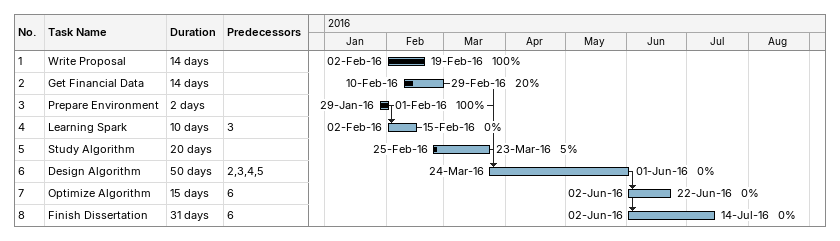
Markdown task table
| ID | Task | Duration | Start | Finish | Predecessors | % complete |
|---|---|---|---|---|---|---|
| 1 | Write Proposal | 14d | 2016-02-02 | 2016-02-19 |  | 100 |
| 2 | Get Financial Data | 14d | 2016-02-10 | 2016-02-29 |  | 20 |
| 3 | Prepare Environment | 2d | 2016-01-29 | 2016-02-01 |  | 100 |
| 4 | Learning Spark | 10d | 2016-02-02 | 2016-02-15 | 3 | 0 |
| 5 | Study Algorithm | 20d | 2016-02-25 | 2016-03-23 |  | 5 |
| 6 | Design Algorithm | 50d | 2016-03-24 | 2016-06-01 | 2, 3, 4, 5 | 0 |
| 7 | Optimize Algorithm | 15d | 2016-06-02 | 2016-06-22 | 6 | 0 |
| 8 | Finish Dissertation | 31d | 2016-06-02 | 2016-07-14 | 6 | 0 |
